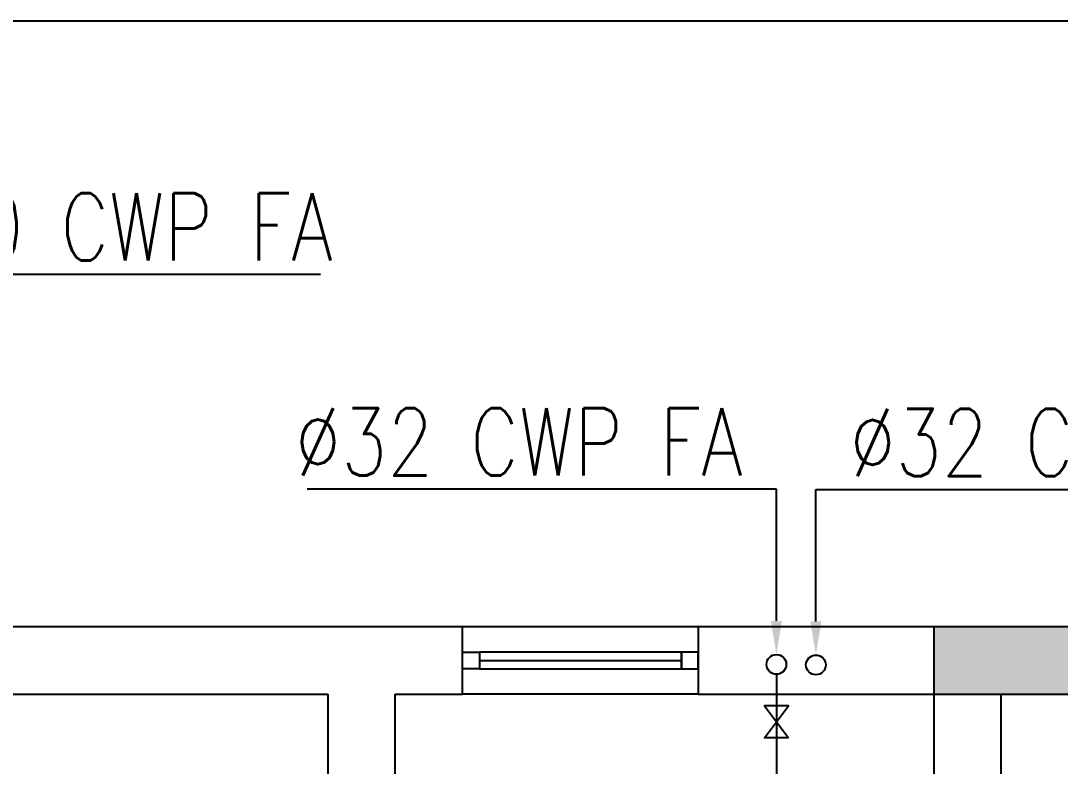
# Model space of a CAD drawing. Header units: metres. Extents: x -658 to -58, y -713 to -118.
# Drawn here: x -223.718 to -220.63, y -254.596 to -252.382 of the extents above; entities that cross this region are included whole.
import ezdxf
from ezdxf import colors
from ezdxf.entities.mleader import LeaderData, LeaderLine
from ezdxf.math import Vec2, Vec3

# ---------------------------------------------------------------- set-up
doc = ezdxf.new("R2010")
doc.units = ezdxf.units.M
doc.header["$LTSCALE"] = 100
for name, color, linetype in [('cw', 4, 'Continuous'), ('plan', 8, 'Continuous'), ('VALVES', 3, 'Continuous'), ('WATER TEXT', 3, 'Continuous'), ('WATER-SUPPLY', 4, 'Continuous')]:
    doc.layers.add(name, color=color, linetype=linetype)
doc.styles.add('02-GROUND-FOR WORK$0$MZ', font='romans.shx', dxfattribs={"width": 0.8})

# ---------------------------------------------------------------- blocks, each defined once
blk = doc.blocks.new('*U113')
blk.add_line((0.65, 0), (0.05, 0))
for points in [[(0.05, 0.025), (0, 0.025), (0, -0.025), (0.05, -0.025)], [(0.65, -0.025), (0.65, 0.025), (0.05, 0.025), (0.05, -0.025)], [(0.65, 0.025), (0.7, 0.025), (0.7, -0.025), (0.65, -0.025)]]:
    blk.add_lwpolyline(points, close=True)
blk = doc.blocks.new('TRF4R4R43TR43')
h = blk.add_hatch(color=256)
h.dxf.hatch_style = 1
h.paths.add_polyline_path([(-220.4055, -219.1551), (-220.4055, -218.9551), (-221.0055, -218.9551), (-221.0055, -219.1551)])
blk.add_lwpolyline([(-220.4055, -219.1551), (-220.4055, -218.9551), (-221.0055, -218.9551), (-221.0055, -219.1551)], close=True)
blk = doc.blocks.new('A$C79349d3f')
at = {"layer": 'plan'}
for p, q in [((-41.6028, 21.1095), (-28.9035, 21.1095)), ((-34.2035, 19.3095), (-38.6035, 19.3095)), ((-34.2035, 19.1095), (-34.2035, 19.3095)), ((-33.5035, 19.3095), (-34.2035, 19.3095)), ((-23.6035, 19.3095), (-33.5035, 19.3095)), ((-33.5035, 19.3095), (-33.5035, 19.1095)), ((-38.4035, 19.1095), (-34.6035, 19.1095)), ((-34.6035, 19.1095), (-34.6035, 16.5095)), ((-34.4035, 19.1095), (-34.2035, 19.1095)), ((-34.4035, 16.7095), (-34.4035, 19.1095)), ((-33.5035, 19.1095), (-34.2035, 19.1095)), ((-33.5035, 19.1095), (-32.8035, 19.1095)), ((-32.8035, 19.1095), (-32.8035, 16.7095)), ((-32.6035, 19.1095), (-26.0035, 19.1095)), ((-32.6035, 16.7095), (-32.6035, 19.1095))]:
    blk.add_line(p, q, dxfattribs=at)
blk.add_blockref('TRF4R4R43TR43', (188.202, 238.2646), dxfattribs=at)
at = {"layer": 'plan', "rotation": 180}
blk.add_blockref('*U113', (-33.5035, 19.2095), dxfattribs=at)

msp = doc.modelspace()

# ---------------------------------------------------------------- linework, layer by layer
at = {"layer": 'cw', "linetype": 'Continuous'}
for centre in [(-221.4733, -254.2935), (-221.356, -254.2951)]:
    msp.add_circle(centre, 0.0294, dxfattribs=at)
at = {"layer": 'VALVES', "color": 1}
msp.add_lwpolyline([(-221.4376, -254.5118), (-221.5091, -254.5118), (-221.4376, -254.4166), (-221.5091, -254.4166)], close=True, dxfattribs=at)
at = {"layer": 'WATER-SUPPLY', "ltscale": 15}
msp.add_line((-221.4733, -254.3229), (-221.4733, -256.4314), dxfattribs=at)

# ---------------------------------------------------------------- block references
at = {"layer": 'plan'}
msp.add_blockref('A$C79349d3f', (-188.202, -273.4915), dxfattribs=at)

# ---------------------------------------------------------------- leaders
at = {"layer": 'WATER TEXT', "color": 3}
ml = msp.add_multileader_mtext('Standard', dxfattribs=at)
ml.set_content('∅20 CWP FA', color=3, style='02-GROUND-FOR WORK$0$MZ')
ml.set_leader_properties(color=1)
ml.build(insert=Vec2(0, 0))
ml.multileader.update_dxf_attribs({"text_left_attachment_type": 6, "text_right_attachment_type": 6, "dogleg_length": 100, "arrow_head_size": 0.1})
ctx = ml.context
ctx.base_point, ctx.char_height, ctx.arrow_head_size, ctx.landing_gap_size, ctx.plane_origin = Vec3(-224.1214, -253.1341), 0.2, 0.1, 0.00009, Vec3(-224.0618, -254.5478)
ctx.left_attachment, ctx.right_attachment = 6, 6
notes = []
notes.append((ctx, [(0, (1, 1, 0), (-224.2214, -253.1341), (1, 0), 0.1, [(0, [(-224.2214, -254.2396)], 0, [])])]))
ctx.mtext.insert, ctx.mtext.flow_direction = Vec3(-224.1213, -252.8941), 5
ml = msp.add_multileader_mtext('Standard', dxfattribs=at)
ml.set_content('∅32 CWP FA', color=3, style='02-GROUND-FOR WORK$0$MZ')
ml.set_leader_properties(color=1)
ml.build(insert=Vec2(0, 0))
ml.multileader.update_dxf_attribs({"text_left_attachment_type": 6, "text_right_attachment_type": 6, "dogleg_length": 100, "arrow_head_size": 0.1})
ctx = ml.context
ctx.base_point, ctx.char_height, ctx.arrow_head_size, ctx.landing_gap_size, ctx.plane_origin = Vec3(-223.0897, -253.7726), 0.2, 0.1, 0.00009, Vec3(-221.6329, -254.5191)
ctx.left_attachment, ctx.right_attachment, ctx.text_align_type = 6, 6, 2
notes.append((ctx, [(0, (1, 1, 0), (-221.4733, -253.7726), (-1, 0), 0.1, [(0, [(-221.4733, -254.2641)], 0, [])])]))
ctx.mtext.insert, ctx.mtext.alignment, ctx.mtext.flow_direction = Vec3(-221.5734, -253.5326), 3, 5
ml = msp.add_multileader_mtext('Standard', dxfattribs=at)
ml.set_content('∅32 CWP FA', color=3, style='02-GROUND-FOR WORK$0$MZ')
ml.set_leader_properties(color=1)
ml.build(insert=Vec2(0, 0))
ml.multileader.update_dxf_attribs({"text_left_attachment_type": 6, "text_right_attachment_type": 6, "dogleg_length": 100, "arrow_head_size": 0.1})
ctx = ml.context
ctx.base_point, ctx.char_height, ctx.arrow_head_size, ctx.landing_gap_size, ctx.plane_origin = Vec3(-221.256, -253.7742), 0.2, 0.1, 0.00009, Vec3(-221.1964, -254.5207)
ctx.left_attachment, ctx.right_attachment = 6, 6
notes.append((ctx, [(0, (1, 1, 0), (-221.356, -253.7742), (1, 0), 0.1, [(0, [(-221.356, -254.2657)], 0, [])])]))
ctx.mtext.insert, ctx.mtext.flow_direction = Vec3(-221.2559, -253.5342), 5
for ctx, leaders in notes:
    for number, flags, end, landing, length, lines in leaders:
        leader = LeaderData()
        leader.index, (leader.has_last_leader_line, leader.has_dogleg_vector, leader.attachment_direction) = number, flags
        leader.last_leader_point, leader.dogleg_vector, leader.dogleg_length = Vec3(end), Vec3(landing), length
        for number, points, colour, breaks in lines:
            line = LeaderLine()
            line.index, line.vertices, line.color, line.breaks = number, Vec3.list(points), colors.encode_raw_color(colour), breaks
            leader.lines.append(line)
        ctx.leaders.append(leader)

doc.saveas('drawing.dxf')
